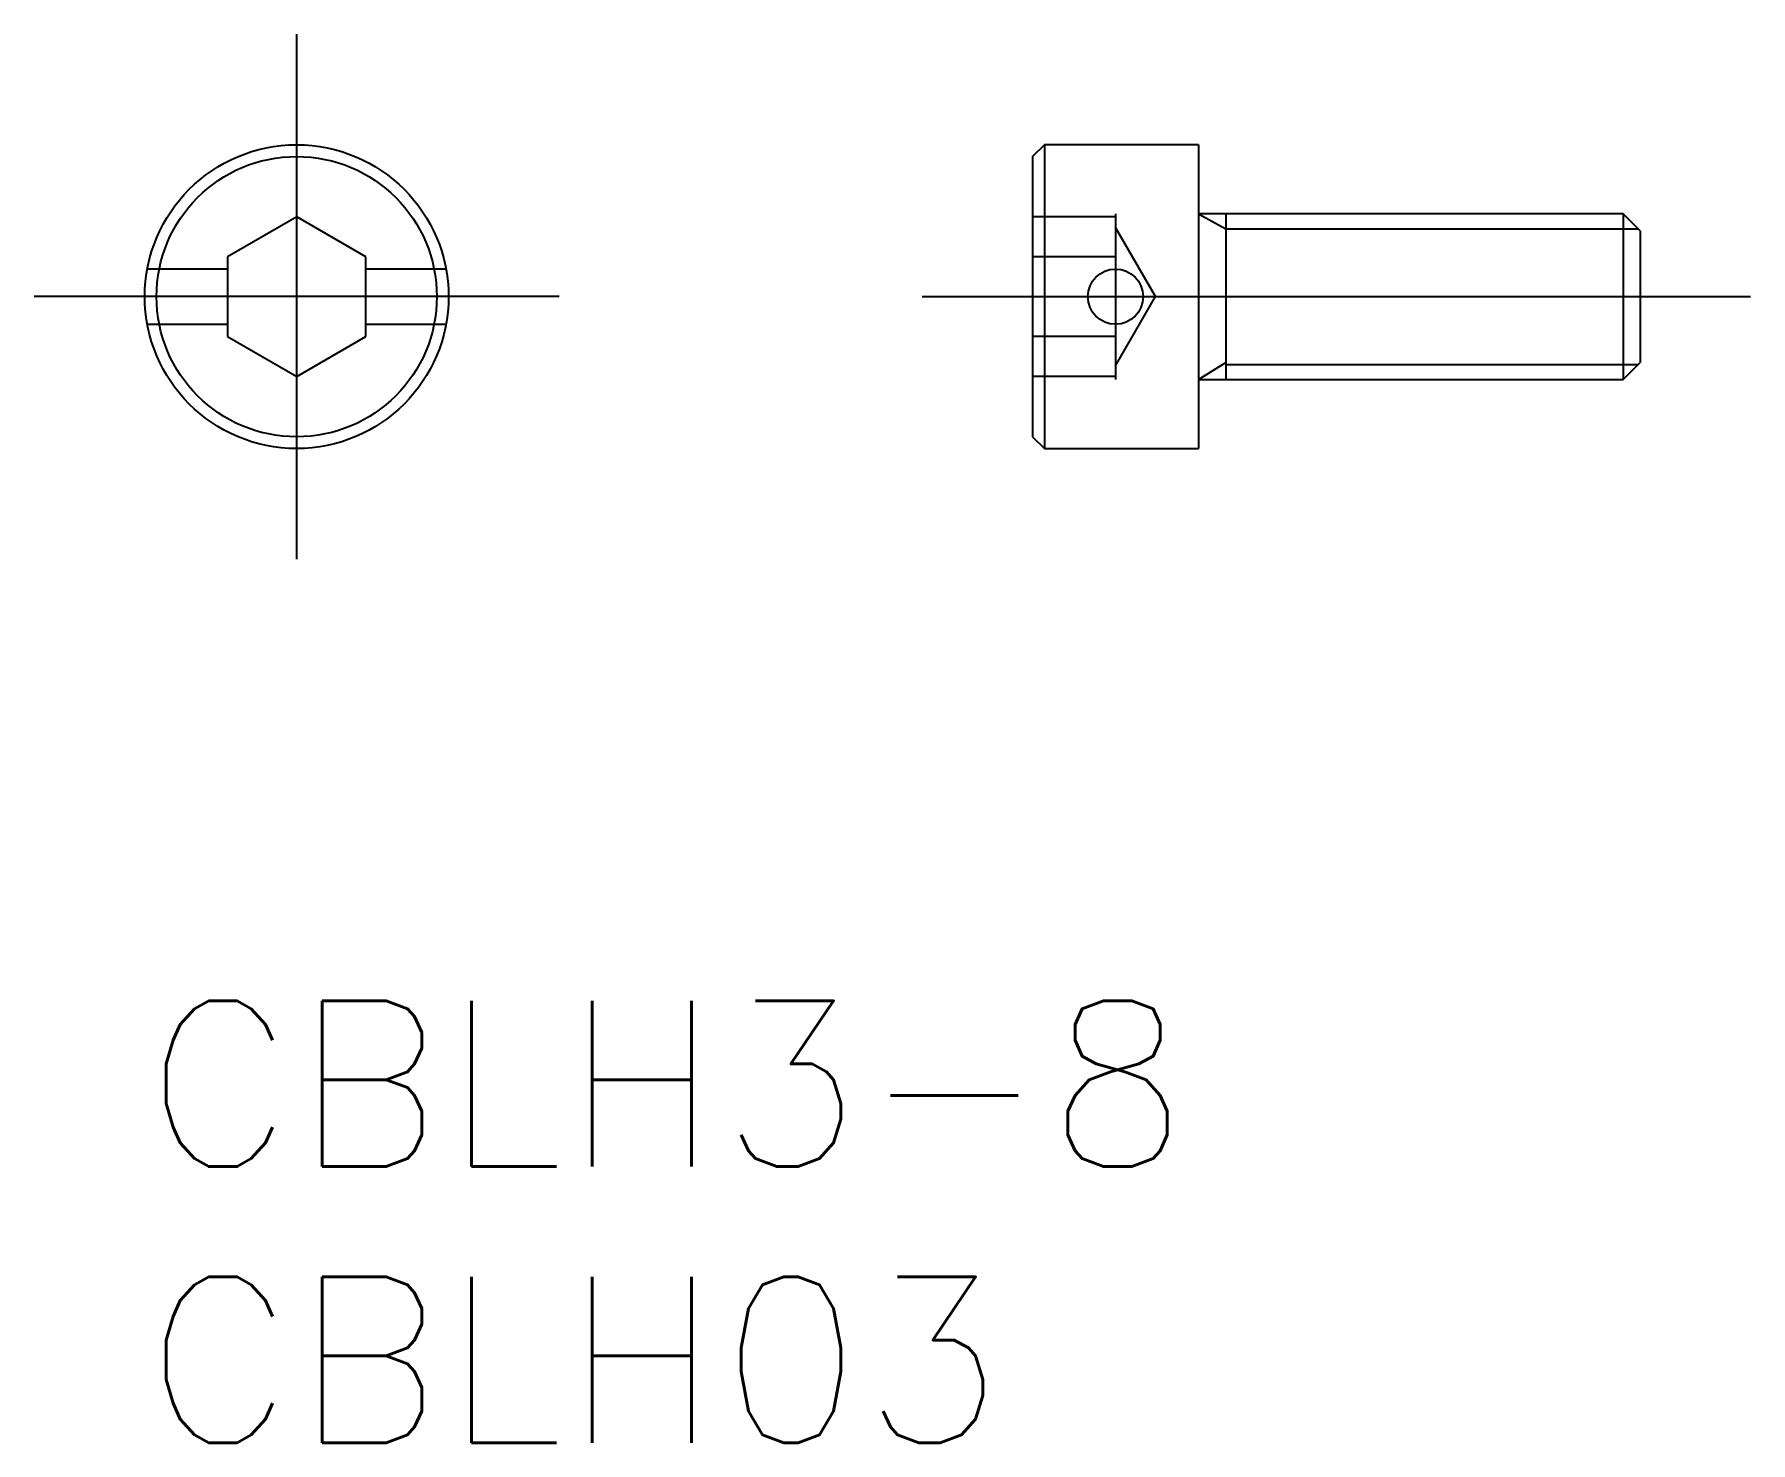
# Model space of a CAD drawing. Extents: x -2 to 29.1, y -8 to 17.5.
import ezdxf

# ---------------------------------------------------------------- set-up
doc = ezdxf.new("R2010")
doc.units = 0
doc.header["$LTSCALE"] = 0.5
doc.linetypes.add('CENTER', pattern=[50.8, 31.75, -6.35, 6.35, -6.35])
doc.linetypes.add('DASHED', pattern=[19.05, 12.7, -6.35])
for name, color, linetype in [('MSM_CENTER', 1, 'CENTER'), ('MSM_CONTINUOUS', 7, 'CONTINUOUS'), ('MSM_DASHED', 4, 'DASHED'), ('MSM_NARROW', 5, 'CONTINUOUS'), ('MSM_PART_NUMBER', 7, 'CONTINUOUS')]:
    doc.layers.add(name, color=color, linetype=linetype)
doc.styles.get("Standard").update_dxf_attribs({"font": 'txt.shx', "height": 1, "bigfont": 'bigfont.shx'})

# ---------------------------------------------------------------- blocks, each defined once
blk = doc.blocks.new('*U11')
at = {"layer": 'MSM_PART_NUMBER'}
blk.add_text('CBLH3-8', height=3, dxfattribs=at).set_placement((0, -3))
blk = doc.blocks.new('*U12')
at = {"layer": 'MSM_PART_NUMBER'}
blk.add_text('CBLH03', height=3, dxfattribs=at).set_placement((0, -8))

msp = doc.modelspace()

# ---------------------------------------------------------------- linework, layer by layer
at = {"layer": 'MSM_CENTER'}
for p, q in [((2.75, 8), (2.75, 17.5)), ((17.576, 14.25), (17.576, 11.25)), ((7.5, 12.75), (-2, 12.75)), ((14.076, 12.75), (29.076, 12.75))]:
    msp.add_line(p, q, dxfattribs=at)
at = {"layer": 'MSM_CONTINUOUS'}
for p, q in [((16.288, 15.5), (16.076, 15.288)), ((16.076, 15.288), (16.076, 10.212)), ((19.076, 15.5), (16.288, 15.5)), ((16.288, 15.5), (16.288, 10)), ((19.076, 15.5), (19.076, 10)), ((2.75, 14.193), (1.5, 13.472)), ((4, 13.472), (2.75, 14.193)), ((26.77, 14.25), (19.076, 14.25)), ((19.576, 14.25), (19.576, 11.25)), ((27.076, 13.944), (26.77, 14.25)), ((26.77, 14.25), (26.77, 11.25)), ((27.076, 13.944), (27.076, 11.556)), ((1.5, 13.472), (1.5, 12.028)), ((4, 12.028), (4, 13.472)), ((1.5, 12.028), (2.75, 11.307)), ((2.75, 11.307), (4, 12.028)), ((26.77, 11.25), (27.076, 11.556)), ((19.076, 11.25), (26.77, 11.25)), ((16.076, 10.212), (16.288, 10)), ((16.288, 10), (19.076, 10))]:
    msp.add_line(p, q, dxfattribs=at)
for centre, radius in [((2.75, 12.75), 2.75), ((2.75, 12.75), 2.538), ((17.576, 12.75), 0.5)]:
    msp.add_circle(centre, radius, dxfattribs=at)
at = {"layer": 'MSM_DASHED'}
for p, q in [((17.576, 14.193), (16.076, 14.193)), ((17.576, 14.193), (17.576, 13.25)), ((18.298, 12.75), (17.576, 14)), ((17.576, 13.472), (16.076, 13.472)), ((1.5, 13.25), (0.046, 13.25)), ((5.454, 13.25), (4, 13.25)), ((17.576, 11.5), (18.298, 12.75)), ((0.046, 12.25), (1.5, 12.25)), ((4, 12.25), (5.454, 12.25)), ((17.576, 12.25), (17.576, 11.307)), ((17.576, 12.028), (16.076, 12.028)), ((17.576, 11.307), (16.076, 11.307))]:
    msp.add_line(p, q, dxfattribs=at)
at = {"layer": 'MSM_NARROW'}
for p, q in [((19.076, 14.25), (19.576, 13.979)), ((19.576, 13.979), (27.04, 13.979)), ((19.076, 11.25), (19.576, 11.556)), ((19.576, 11.521), (27.04, 11.521))]:
    msp.add_line(p, q, dxfattribs=at)

# ---------------------------------------------------------------- block references
at = {"layer": 'MSM_CONTINUOUS'}
for name in ['*U11', '*U12']:
    msp.add_blockref(name, (0, 0), dxfattribs=at)

doc.saveas('drawing.dxf')
